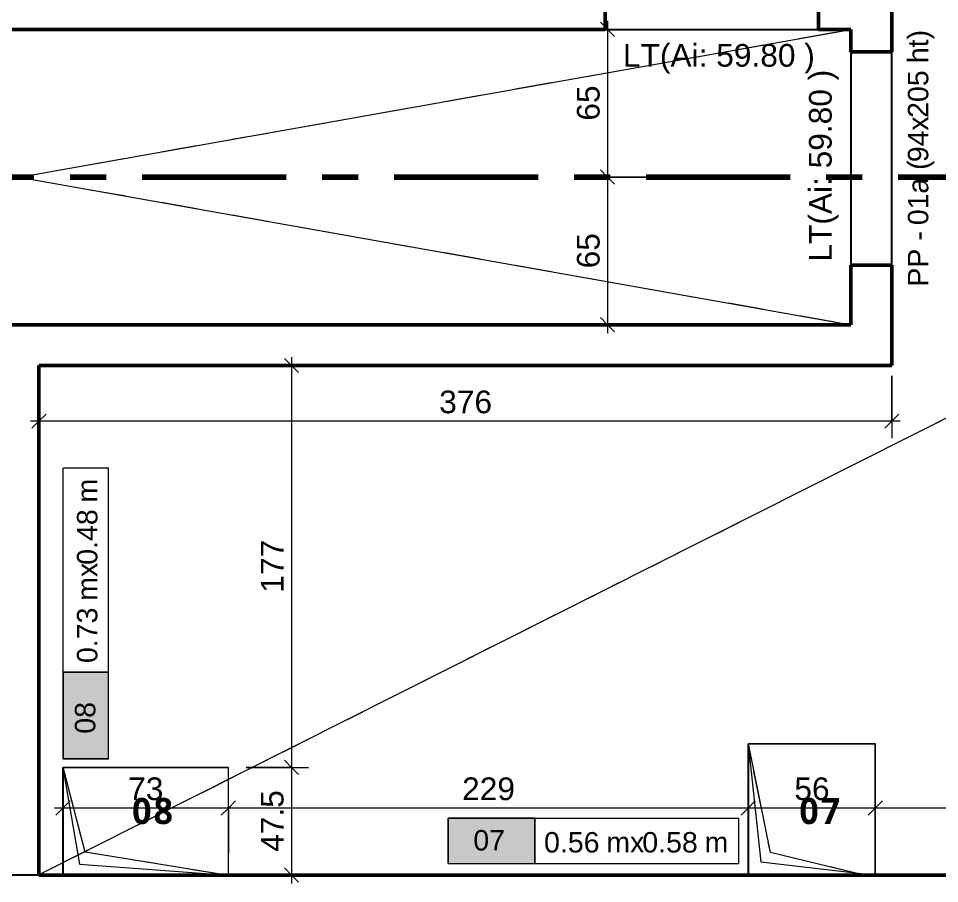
# Model space of a CAD drawing. Header units: metres. Extents: x 399 to 3028, y -427 to 863.
# Drawn here: x 416.447 to 420.508, y -392.602 to -388.787 of the extents above; entities that cross this region are included whole.
import ezdxf

# ---------------------------------------------------------------- set-up
doc = ezdxf.new("R2010")
doc.units = ezdxf.units.M
doc.linetypes.add('Ligne de quadrillage', pattern=[1.11125, 0.635, -0.15875, 0.15875, -0.15875])
doc.linetypes.add('Tiret', pattern=[0.3175, 0.15875, -0.15875])
for name, color, linetype, lineweight in [('02-Gaines numerotées_Stylo_No__83', 7, 'Continuous', 18), ('A-ANNO-DIMS', 211, 'Continuous', 9), ('A-ANNO-DIMS-50', 211, 'Continuous', 9), ('A-DETL', 90, 'Continuous', 18), ('A-DETL-GENF', 92, 'Continuous', 18), ('A-DOOR-IDEN', 31, 'Continuous', 18), ('A-FLOR', 192, 'Continuous', 18), ('A-GENM', 13, 'Continuous', 18), ('A-GENM-IDEN', 13, 'Continuous', 18), ('A-WALL', 113, 'Continuous', 18), ('G-ANNO-DIMS', 111, 'Continuous', 9), ('R_1 - Openings_dwg', 8, 'Continuous', 18), ('S-GRID', 1, 'Continuous', 9)]:
    doc.layers.add(name, color=color, linetype=linetype, lineweight=lineweight)
doc.styles.add('Arial', font='arial.ttf', dxfattribs={"height": 0.1})
doc.styles.add('Arial_6', font='arial.ttf', dxfattribs={"height": 0.09})
doc.styles.add('Malgun Gothic Semilight_B', font='', dxfattribs={"height": 0.115})
doc.styles.get('Malgun Gothic Semilight_B').set_extended_font_data('Malgun Gothic Semilight', bold=True)
doc.dimstyles.new('AES-_COTATION_1_50', dxfattribs={"dimscale": 0.3048, "dimtxt": 0.102026, "dimasz": 0.205052, "dimexe": 0.246063, "dimexo": 0.0625, "dimgap": 0.016404, "dimtad": 1, "dimdec": 1, "dimlfac": 100, "dimrnd": 0.5, "dimdsep": 46, "dimtxsty": 'Arial', "dimblk1": 'OBLIQUE', "dimblk2": 'OBLIQUE', "dimsah": 1, "dimcen": 0.09, "dimdle": 0.123031, "dimazin": 0, "dimtfac": 1, "dimtdec": 4, "dimtix": 1, "dimtmove": 0, "dimatfit": 3, "dimfxl": 0.656168, "dimfxlon": 1, "dimtvp": 1, "dimtolj": 1, "dimtzin": 0, "dimarcsym": 2})
doc.dimstyles.new('AES-_COTATION_1_50_2', dxfattribs={"dimscale": 0.3048, "dimtxt": 0.102026, "dimasz": 0.205052, "dimexe": 0.246063, "dimexo": 0.0625, "dimgap": 0.016404, "dimtad": 1, "dimdec": 1, "dimlfac": 100, "dimrnd": 0.5, "dimdsep": 46, "dimtxsty": 'Arial', "dimblk1": 'OBLIQUE', "dimblk2": 'OBLIQUE', "dimsah": 1, "dimcen": 0.09, "dimdle": 0.123031, "dimazin": 0, "dimtfac": 1, "dimtdec": 4, "dimtix": 1, "dimtmove": 0, "dimatfit": 3, "dimfxl": 0.656168, "dimfxlon": 1, "dimtvp": 1, "dimtolj": 1, "dimtzin": 0, "dimarcsym": 2})
doc.dimstyles.new('AES-_COTATION_1_50_3', dxfattribs={"dimscale": 0.3048, "dimtxt": 0.102026, "dimasz": 0.205052, "dimexe": 0.246063, "dimexo": 0.0625, "dimgap": 0.016404, "dimtad": 1, "dimdec": 1, "dimlfac": 100, "dimrnd": 0.5, "dimdsep": 46, "dimtxsty": 'Arial', "dimblk1": 'OBLIQUE', "dimblk2": 'OBLIQUE', "dimsah": 1, "dimcen": 0.09, "dimdle": 0.123031, "dimazin": 0, "dimtfac": 1, "dimtdec": 4, "dimtix": 1, "dimtmove": 0, "dimatfit": 3, "dimfxl": 0.656168, "dimfxlon": 1, "dimtvp": 1, "dimtolj": 1, "dimtzin": 0, "dimarcsym": 2})

# ---------------------------------------------------------------- blocks, each defined once
blk = doc.blocks.new('VAU_Réservation_Rectangulaire1 - VAU_Réservation_Rectangulaire-1301263-AES_EXE_BET_TZ_R_1_COF_0100-Plan coffrage PH R_1 Diffusion')
at = {"layer": 'A-DETL-GENF'}
for p, q in [((-0.3647, 0.2375), (-0.3647, -0.2375)), ((-0.3647, 0.2375), (0.3647, 0.2375)), ((0.3647, 0.2375), (-0.3647, 0.2375)), ((-0.3647, 0.2375), (-0.3647, -0.2375)), ((-0.2917, 0.19), (0.3646, 0.2375)), ((0.3647, 0.2375), (0.3647, -0.2375)), ((-0.3647, -0.2375), (-0.2917, 0.19)), ((-0.3647, -0.2375), (0.3647, -0.2375))]:
    blk.add_line(p, q, dxfattribs=at)
blk = doc.blocks.new('VAU_Réservation_Rectangulaire1 - VAU_Réservation_Rectangulaire-1301279-AES_EXE_BET_TZ_R_1_COF_0100-Plan coffrage PH R_1 Diffusion')
at = {"layer": 'A-DETL-GENF'}
for p, q in [((-0.2802, 0.2891), (-0.2802, -0.2891)), ((-0.2802, 0.2891), (0.2802, 0.2891)), ((0.2802, 0.2891), (-0.2802, 0.2891)), ((-0.2802, 0.2891), (-0.2802, -0.2891)), ((-0.2241, 0.2313), (0.2802, 0.2891)), ((0.2802, 0.2891), (0.2802, -0.2891)), ((-0.2802, -0.2891), (-0.2241, 0.2313)), ((-0.2802, -0.2891), (0.2802, -0.2891))]:
    blk.add_line(p, q, dxfattribs=at)
blk = doc.blocks.new('R_1 - Openings_dwg-817627-AES_EXE_BET_TZ_R_1_COF_0100-Plan coffrage PH R_1 Diffusion')
at = {"layer": '02-Gaines numerotées_Stylo_No__83', "flags": 128}
for points in [[(707.8505, -266.4977), (707.3019, -266.6119), (707.4202, -267.1798), (707.9688, -267.0656)], [(707.9239, -267.0749), (707.4945, -267.0601), (707.3019, -266.6119), (707.4202, -267.1798)], [(705.079, -267.1803), (704.3643, -267.3291), (704.4615, -267.796), (705.1762, -267.6471)], [(705.1762, -267.6471), (704.5365, -267.6757), (704.3651, -267.329), (704.4623, -267.7954)]]:
    blk.add_lwpolyline(points, close=True, dxfattribs=at)
at = {"layer": 'A-DETL', "linetype": 'Tiret', "flags": 128}
for points in [[(707.8505, -266.4977), (707.3019, -266.6119), (707.4202, -267.1798), (707.9688, -267.0656)], [(707.9239, -267.0749), (707.4945, -267.0601), (707.3019, -266.6119), (707.4202, -267.1798)], [(705.079, -267.1803), (704.3643, -267.3291), (704.4615, -267.796), (705.1762, -267.6471)], [(705.1762, -267.6471), (704.5365, -267.6757), (704.3651, -267.329), (704.4623, -267.7954)]]:
    blk.add_lwpolyline(points, close=True, dxfattribs=at)
at = {"layer": '02-Gaines numerotées_Stylo_No__83', "char_height": 0.115, "attachment_point": 1, "rotation": 11.7648, "line_spacing_factor": 1.113779, "style": 'Malgun Gothic Semilight_B'}
for s, insert, width in [('\\fMalgun Gothic Semilight|b1|i0|c178|p34|;0', (707.5704, -266.7991), 0.104512), ('\\fMalgun Gothic Semilight|b1|i0|c178|p34|;7', (707.6632, -266.7798), 0.101438), ('\\fMalgun Gothic Semilight|b1|i0|c178|p34|;0', (704.6905, -267.3989), 0.104512), ('\\fMalgun Gothic Semilight|b1|i0|c178|p34|;8', (704.7833, -267.3796), 0.104512)]:
    blk.add_mtext(s, dxfattribs=dict(at, insert=insert, width=width))
at = {"layer": 'A-DETL', "color": 7, "linetype": 'Tiret', "char_height": 0.115, "attachment_point": 1, "rotation": 11.7648, "line_spacing_factor": 1.113779, "style": 'Malgun Gothic Semilight_B'}
for s, insert, width in [('\\fMalgun Gothic Semilight|b1|i0|c178|p34|;0', (707.5704, -266.7991), 0.104512), ('\\fMalgun Gothic Semilight|b1|i0|c178|p34|;7', (707.6632, -266.7798), 0.101438), ('\\fMalgun Gothic Semilight|b1|i0|c178|p34|;0', (704.6905, -267.3989), 0.104512), ('\\fMalgun Gothic Semilight|b1|i0|c178|p34|;8', (704.7833, -267.3796), 0.104512)]:
    blk.add_mtext(s, dxfattribs=dict(at, insert=insert, width=width))
blk = doc.blocks.new('DIMBLOCK20-AES_EXE_BET_TZ_R_1_COF_0100-Plan coffrage PH R_1 Diffusion')
at = {"layer": 'A-ANNO-DIMS-50', "transparency": 16777216}
for p, q in [((420.2974, -390.3626), (420.2974, -390.6376)), ((420.2974, -390.5626), (420.2974, -390.3626)), ((416.5372, -390.7626), (416.5372, -390.4876)), ((416.5372, -390.5626), (416.5685, -390.5313)), ((420.2974, -390.5626), (420.3287, -390.5313)), ((420.3349, -390.5626), (416.4997, -390.5626)), ((416.5372, -390.5626), (416.506, -390.5938)), ((416.5372, -390.5626), (416.5372, -390.7626)), ((420.2974, -390.5626), (420.2662, -390.5938))]:
    blk.add_line(p, q, dxfattribs=at)
at = {"layer": 'A-ANNO-DIMS-50', "color": 0, "transparency": 16777216, "insert": (418.302, -390.4278), "char_height": 0.1, "width": 0.276883, "attachment_point": 1, "line_spacing_factor": 0.941778, "style": 'Arial'}
blk.add_mtext('376', dxfattribs=at)
blk = doc.blocks.new('_Oblique')
at = {"color": 0, "linetype": 'ByBlock', "lineweight": -2}
blk.add_line((-0.5, -0.5), (0.5, 0.5), dxfattribs=at)
blk = doc.blocks.new('ETQ_SOL_Rectangulaire - RSV_Rect_HZ-1265007-AES_EXE_BET_TZ_R_1_COF_0100-Plan coffrage PH R_1 Diffusion')
at = {"layer": 'A-GENM-IDEN', "lineweight": 9}
blk.add_hatch(color=256, dxfattribs=at).paths.add_polyline_path([(0, -0.002), (-0.007648, -0.002), (-0.007648, 0.002), (0, 0.002)])
at = {"layer": 'A-GENM-IDEN'}
for p, q in [((-0.007648, -0.002), (-0.007648, 0.002)), ((-0.007648, 0.002), (0.017983, 0.002)), ((0, 0.002), (-0.007648, 0.002)), ((-0.007648, 0.002), (-0.007648, -0.002)), ((0, 0.002), (0, -0.002)), ((0, -0.002), (0, 0.002)), ((0.017983, -0.002), (0.017983, 0.002)), ((-0.007648, -0.002), (0.017983, -0.002)), ((-0.007648, -0.002), (0, -0.002))]:
    blk.add_line(p, q, dxfattribs=at)
blk = doc.blocks.new('DIMBLOCK617-AES_EXE_BET_TZ_R_1_COF_0100-Plan coffrage PH R_1 Diffusion')
at = {"layer": 'A-ANNO-DIMS-50', "transparency": 16777216}
for p, q in [((419.044, -388.835), (419.0128, -388.8037)), ((419.044, -388.7975), (419.044, -389.4864)), ((419.244, -388.835), (418.969, -388.835)), ((419.044, -388.835), (419.0753, -388.8662)), ((419.044, -388.835), (419.244, -388.835)), ((419.044, -389.4864), (419.0128, -389.4551)), ((419.244, -389.4864), (418.969, -389.4864)), ((419.044, -389.4864), (419.0753, -389.5176)), ((419.044, -389.4864), (419.244, -389.4864))]:
    blk.add_line(p, q, dxfattribs=at)
at = {"layer": 'A-ANNO-DIMS-50', "color": 0, "transparency": 16777216, "insert": (418.9092, -389.2376), "char_height": 0.1, "width": 0.184588, "attachment_point": 1, "rotation": 90, "line_spacing_factor": 0.941778, "style": 'Arial'}
blk.add_mtext('65', dxfattribs=at)
blk = doc.blocks.new('DIMBLOCK618-AES_EXE_BET_TZ_R_1_COF_0100-Plan coffrage PH R_1 Diffusion')
at = {"layer": 'A-ANNO-DIMS-50', "transparency": 16777216}
for p, q in [((419.044, -389.4864), (419.0128, -389.4551)), ((419.244, -389.4864), (418.969, -389.4864)), ((419.044, -389.4864), (419.044, -390.1751)), ((419.044, -389.4864), (419.0753, -389.5176)), ((419.044, -389.4864), (419.244, -389.4864)), ((419.044, -390.1376), (419.0128, -390.1063)), ((419.244, -390.1376), (418.969, -390.1376)), ((419.044, -390.1376), (419.0753, -390.1688)), ((419.044, -390.1376), (419.244, -390.1376))]:
    blk.add_line(p, q, dxfattribs=at)
at = {"layer": 'A-ANNO-DIMS-50', "color": 0, "transparency": 16777216, "insert": (418.9092, -389.8889), "char_height": 0.1, "width": 0.184588, "attachment_point": 1, "rotation": 90, "line_spacing_factor": 0.941778, "style": 'Arial'}
blk.add_mtext('65', dxfattribs=at)
blk = doc.blocks.new('DIMBLOCK709-AES_EXE_BET_TZ_R_1_COF_0100-Plan coffrage PH R_1 Diffusion')
at = {"layer": 'A-ANNO-DIMS-50', "transparency": 16777216}
for p, q in [((420.2249, -392.4687), (420.2249, -392.1937)), ((423.677, -392.4687), (423.677, -392.1937)), ((420.2249, -392.2687), (420.2561, -392.2374)), ((423.677, -392.2687), (423.7083, -392.2374)), ((420.2249, -392.2687), (420.1936, -392.2999)), ((423.7145, -392.2687), (420.2249, -392.2687)), ((420.2249, -392.2687), (420.2249, -392.4687)), ((423.677, -392.2687), (423.6458, -392.2999)), ((423.677, -392.2687), (423.677, -392.4687))]:
    blk.add_line(p, q, dxfattribs=at)
at = {"layer": 'A-ANNO-DIMS-50', "color": 0, "transparency": 16777216, "insert": (421.8356, -392.1339), "char_height": 0.1, "width": 0.276883, "attachment_point": 1, "line_spacing_factor": 0.941778, "style": 'Arial'}
blk.add_mtext('345', dxfattribs=at)
blk = doc.blocks.new('DIMBLOCK710-AES_EXE_BET_TZ_R_1_COF_0100-Plan coffrage PH R_1 Diffusion')
at = {"layer": 'A-ANNO-DIMS-50', "transparency": 16777216}
for p, q in [((419.6645, -392.4687), (419.6645, -392.1937)), ((420.2249, -392.4687), (420.2249, -392.1937)), ((419.6645, -392.2687), (419.6958, -392.2374)), ((420.2249, -392.2687), (420.2561, -392.2374)), ((419.6645, -392.2687), (419.6333, -392.2999)), ((420.2249, -392.2687), (419.6645, -392.2687)), ((419.6645, -392.2687), (419.6645, -392.4687)), ((420.2249, -392.2687), (420.1936, -392.2999)), ((420.2249, -392.2687), (420.2249, -392.4687))]:
    blk.add_line(p, q, dxfattribs=at)
at = {"layer": 'A-ANNO-DIMS-50', "color": 0, "transparency": 16777216, "insert": (419.8678, -392.1339), "char_height": 0.1, "width": 0.184588, "attachment_point": 1, "line_spacing_factor": 0.941778, "style": 'Arial'}
blk.add_mtext('56', dxfattribs=at)
blk = doc.blocks.new('DIMBLOCK711-AES_EXE_BET_TZ_R_1_COF_0100-Plan coffrage PH R_1 Diffusion')
at = {"layer": 'A-ANNO-DIMS-50', "transparency": 16777216}
for p, q in [((417.3724, -392.4687), (417.3724, -392.1937)), ((419.6645, -392.4687), (419.6645, -392.1937)), ((417.3724, -392.2687), (417.4036, -392.2374)), ((419.6645, -392.2687), (419.6958, -392.2374)), ((417.3724, -392.2687), (417.3411, -392.2999)), ((419.6645, -392.2687), (417.3724, -392.2687)), ((417.3724, -392.2687), (417.3724, -392.4687)), ((419.6645, -392.2687), (419.6333, -392.2999)), ((419.6645, -392.2687), (419.6645, -392.4687))]:
    blk.add_line(p, q, dxfattribs=at)
at = {"layer": 'A-ANNO-DIMS-50', "color": 0, "transparency": 16777216, "insert": (418.4031, -392.1339), "char_height": 0.1, "width": 0.276883, "attachment_point": 1, "line_spacing_factor": 0.941778, "style": 'Arial'}
blk.add_mtext('229', dxfattribs=at)
blk = doc.blocks.new('DIMBLOCK712-AES_EXE_BET_TZ_R_1_COF_0100-Plan coffrage PH R_1 Diffusion')
at = {"layer": 'A-ANNO-DIMS-50', "transparency": 16777216}
for p, q in [((416.643, -392.4687), (416.643, -392.1937)), ((417.3724, -392.4687), (417.3724, -392.1937)), ((416.643, -392.2687), (416.6743, -392.2374)), ((417.3724, -392.2687), (417.4036, -392.2374)), ((417.3724, -392.2687), (416.6055, -392.2687)), ((416.643, -392.2687), (416.6118, -392.2999)), ((416.643, -392.2687), (416.643, -392.4687)), ((417.3724, -392.2687), (417.3411, -392.2999)), ((417.3724, -392.2687), (417.3724, -392.4687))]:
    blk.add_line(p, q, dxfattribs=at)
at = {"layer": 'A-ANNO-DIMS-50', "color": 0, "transparency": 16777216, "insert": (416.9308, -392.1339), "char_height": 0.1, "width": 0.184588, "attachment_point": 1, "line_spacing_factor": 0.941778, "style": 'Arial'}
blk.add_mtext('73', dxfattribs=at)
blk = doc.blocks.new('DIMBLOCK713-AES_EXE_BET_TZ_R_1_COF_0100-Plan coffrage PH R_1 Diffusion')
at = {"layer": 'A-ANNO-DIMS-50', "transparency": 16777216}
for p, q in [((417.6505, -390.3176), (417.6193, -390.2863)), ((417.6505, -390.2801), (417.6505, -392.0895)), ((417.8505, -390.3176), (417.5755, -390.3176)), ((417.6505, -390.3176), (417.6818, -390.3488)), ((417.6505, -390.3176), (417.8505, -390.3176)), ((417.6505, -392.0895), (417.6193, -392.0582)), ((417.4505, -392.0895), (417.7255, -392.0895)), ((417.6505, -392.0895), (417.4505, -392.0895)), ((417.6505, -392.0895), (417.6818, -392.1207))]:
    blk.add_line(p, q, dxfattribs=at)
at = {"layer": 'A-ANNO-DIMS-50', "color": 0, "transparency": 16777216, "insert": (417.5157, -391.3189), "char_height": 0.1, "width": 0.276883, "attachment_point": 1, "rotation": 90, "line_spacing_factor": 0.941778, "style": 'Arial'}
blk.add_mtext('177', dxfattribs=at)
blk = doc.blocks.new('DIMBLOCK714-AES_EXE_BET_TZ_R_1_COF_0100-Plan coffrage PH R_1 Diffusion')
at = {"layer": 'A-ANNO-DIMS-50', "transparency": 16777216}
for p, q in [((417.6505, -392.0895), (417.6193, -392.0582)), ((417.4505, -392.0895), (417.7255, -392.0895)), ((417.6505, -392.0895), (417.4505, -392.0895)), ((417.6505, -392.0895), (417.6505, -392.602)), ((417.6505, -392.0895), (417.6818, -392.1207)), ((417.8505, -392.5645), (417.5755, -392.5645)), ((417.6505, -392.5645), (417.6193, -392.5332)), ((417.6505, -392.5645), (417.6818, -392.5957)), ((417.6505, -392.5645), (417.8505, -392.5645))]:
    blk.add_line(p, q, dxfattribs=at)
at = {"layer": 'A-ANNO-DIMS-50', "color": 0, "transparency": 16777216, "insert": (417.5157, -392.462), "char_height": 0.1, "width": 0.323972, "attachment_point": 1, "rotation": 90, "line_spacing_factor": 0.941778, "style": 'Arial'}
blk.add_mtext('47.5', dxfattribs=at)

msp = doc.modelspace()

# ---------------------------------------------------------------- linework, layer by layer
at = {"layer": 'A-DETL', "color": 51}
for p, q in [((416.4508, -389.4864), (420.1174, -388.835)), ((416.4508, -389.4864), (420.1174, -390.1376)), ((421.6498, -389.9896), (416.537, -392.5636))]:
    msp.add_line(p, q, dxfattribs=at)
at = {"layer": 'A-DETL', "linetype": 'Tiret'}
for p, q in [((416.4508, -389.4864), (420.1174, -388.835)), ((416.4508, -389.4864), (420.1174, -390.1376)), ((421.6498, -389.9896), (416.537, -392.5636))]:
    msp.add_line(p, q, dxfattribs=at)
at = {"layer": 'A-FLOR', "color": 31, "lineweight": 25}
msp.add_line((423.677, -392.5645), (416.3572, -392.5645), dxfattribs=at)
at = {"layer": 'A-WALL', "color": 2, "lineweight": 50}
for p, q in [((420.2974, -387.7347), (420.2974, -388.9346)), ((419.0343, -388.655), (419.0344, -388.835)), ((419.9744, -388.835), (419.9743, -388.655)), ((419.0344, -388.835), (412.2798, -388.8353)), ((420.1174, -388.835), (419.9744, -388.835)), ((420.1174, -388.9346), (420.1174, -388.835)), ((420.2974, -388.9346), (420.1174, -388.9346)), ((420.1174, -390.1376), (420.1174, -389.8746)), ((420.1174, -389.8746), (420.2974, -389.8746)), ((420.2974, -389.8746), (420.2974, -390.1376)), ((415.21, -390.1376), (420.1174, -390.1376)), ((420.2974, -390.1376), (420.2974, -390.3176)), ((420.2974, -390.3176), (416.5372, -390.3176)), ((416.5372, -390.3176), (416.5372, -392.5645)), ((416.5372, -392.5645), (423.677, -392.5645))]:
    msp.add_line(p, q, dxfattribs=at)
at = {"layer": 'A-WALL', "color": 3, "lineweight": 25}
for p, q in [((419.0344, -388.835), (419.9744, -388.835)), ((420.1174, -388.9346), (420.1174, -389.8746)), ((420.2974, -389.8746), (420.2974, -388.9346))]:
    msp.add_line(p, q, dxfattribs=at)
at = {"layer": 'G-ANNO-DIMS'}
msp.add_line((420.2974, -389.1305), (420.2974, -389.1305), dxfattribs=at)
msp.add_line((420.2974, -389.1305), (420.2974, -389.1305), dxfattribs=at)
at = {"layer": 'S-GRID', "linetype": 'Ligne de quadrillage', "lineweight": 100}
msp.add_line((402.5455, -389.4864), (470.4951, -389.4864), dxfattribs=at)

# ---------------------------------------------------------------- block references
at = {"layer": 'A-GENM', "extrusion": (0, 0, -1), "rotation": 179.9991493376243}
for name, p in [('VAU_Réservation_Rectangulaire1 - VAU_Réservation_Rectangulaire-1301279-AES_EXE_BET_TZ_R_1_COF_0100-Plan coffrage PH R_1 Diffusion', (-419.9447, -392.2754)), ('VAU_Réservation_Rectangulaire1 - VAU_Réservation_Rectangulaire-1301263-AES_EXE_BET_TZ_R_1_COF_0100-Plan coffrage PH R_1 Diffusion', (-417.0077, -392.327))]:
    msp.add_blockref(name, p, dxfattribs=at)
at = {"layer": 'A-GENM-IDEN', "xscale": 49.99999999999996, "yscale": 49.99999999999996, "zscale": 49.99999999999996, "rotation": 89.99999999999991}
msp.add_blockref('ETQ_SOL_Rectangulaire - RSV_Rect_HZ-1265007-AES_EXE_BET_TZ_R_1_COF_0100-Plan coffrage PH R_1 Diffusion', (416.7438, -391.6699), dxfattribs=at)
at = {"layer": 'A-GENM-IDEN', "xscale": 49.99999999999996, "yscale": 49.99999999999996, "zscale": 49.99999999999996}
msp.add_blockref('ETQ_SOL_Rectangulaire - RSV_Rect_HZ-1265007-AES_EXE_BET_TZ_R_1_COF_0100-Plan coffrage PH R_1 Diffusion', (418.7237, -392.4137), dxfattribs=at)
at = {"layer": 'R_1 - Openings_dwg', "color": 92, "linetype": 'Tiret', "rotation": 348.2360846844102}
msp.add_blockref('R_1 - Openings_dwg-817627-AES_EXE_BET_TZ_R_1_COF_0100-Plan coffrage PH R_1 Diffusion', (-218.4239, 13.2301), dxfattribs=at)

# ---------------------------------------------------------------- texts
at = {"layer": 'A-DOOR-IDEN', "lineweight": 9, "char_height": 0.09, "attachment_point": 1, "rotation": 90, "style": 'Arial_6'}
for s, insert, width in [('ht)', (420.3684, -388.984), 0.172363), ('205 ', (420.3684, -389.2254), 0.292616), ('\\fArial|b0|i0|c178|p34|;x', (420.3684, -389.2817), 0.068143), ('94', (420.3684, -389.4206), 0.168354), ('a (', (420.3684, -389.5595), 0.168354), ('01', (420.3684, -389.6984), 0.168354), ('PP - ', (420.3684, -389.9696), 0.328692)]:
    msp.add_mtext(s, dxfattribs=dict(at, insert=insert, width=width))
at = {"layer": 'A-GENM-IDEN', "lineweight": 9, "char_height": 0.09, "attachment_point": 1, "rotation": 90, "style": 'Arial_6'}
for s, insert, width in [('\\fArial|b0|i0|c178|p34|;m', (416.705, -390.9216), 0.124262), ('0.48 ', (416.705, -391.1961), 0.3327), ('mx', (416.705, -391.3549), 0.192405), ('0.73 ', (416.705, -391.6294), 0.3327), ('08', (416.6959, -391.9411), 0.168354)]:
    msp.add_mtext(s, dxfattribs=dict(at, insert=insert, width=width))
at = {"layer": 'A-GENM-IDEN', "lineweight": 9, "char_height": 0.09, "attachment_point": 1, "style": 'Arial_6'}
for s, insert, width in [('07', (418.4525, -392.3658), 0.168354), ('0.56 ', (418.7643, -392.3749), 0.3327), ('mx', (419.0388, -392.3749), 0.192405), ('0.58 ', (419.1975, -392.3749), 0.3327), ('\\fArial|b0|i0|c178|p34|;m', (419.472, -392.3749), 0.124262)]:
    msp.add_mtext(s, dxfattribs=dict(at, insert=insert, width=width))
at = {"layer": 'G-ANNO-DIMS', "char_height": 0.1, "width": 1.011239, "attachment_point": 1, "line_spacing_factor": 0.941778, "style": 'Arial'}
for insert, rotation in [((419.1121, -388.8995), 0.0019), ((419.9325, -389.8593), 90)]:
    msp.add_mtext('LT(Ai: 59.80 )', dxfattribs=dict(at, insert=insert, rotation=rotation))

# ---------------------------------------------------------------- dimensions: what is measured, and where the dimension line sits
at = {"layer": 'A-ANNO-DIMS'}
for base, p1, p2, angle, dimstyle, override, picture, middle in [((419.044, -389.4864), (419.244, -388.835), (419.244, -389.4864), 90, 'AES-_COTATION_1_50_2', {"dimpost": '<>', "dimfxl": 0.651368}, 'DIMBLOCK617-AES_EXE_BET_TZ_R_1_COF_0100-Plan coffrage PH R_1 Diffusion', (418.988, -389.1607)), ((419.044, -390.1376), (419.244, -389.4864), (419.244, -390.1376), 90, 'AES-_COTATION_1_50_2', {"dimpost": '<>', "dimfxl": 0.651218}, 'DIMBLOCK618-AES_EXE_BET_TZ_R_1_COF_0100-Plan coffrage PH R_1 Diffusion', (418.988, -389.812)), ((417.6505, -392.0895), (417.8505, -390.3176), (417.4505, -392.0895), 90, 'AES-_COTATION_1_50_3', {"dimpost": '<>', "dimfxl": 1.816499}, 'DIMBLOCK713-AES_EXE_BET_TZ_R_1_COF_0100-Plan coffrage PH R_1 Diffusion', (417.5953, -391.2035)), ((416.5372, -390.5626), (420.2974, -390.3626), (416.5372, -390.7626), 0, 'AES-_COTATION_1_50', {"dimpost": '<>', "dimfxl": 3.781389}, 'DIMBLOCK20-AES_EXE_BET_TZ_R_1_COF_0100-Plan coffrage PH R_1 Diffusion', (418.4173, -390.5065)), ((417.6505, -392.5645), (417.4505, -392.0895), (417.8505, -392.5645), 90, 'AES-_COTATION_1_50_3', {"dimpost": '<>', "dimfxl": 0.62099}, 'DIMBLOCK714-AES_EXE_BET_TZ_R_1_COF_0100-Plan coffrage PH R_1 Diffusion', (417.5947, -392.327)), ((417.3724, -392.2687), (419.6645, -392.4687), (417.3724, -392.4687), 0, 'AES-_COTATION_1_50_3', {"dimpost": '<>', "dimfxl": 2.292151}, 'DIMBLOCK711-AES_EXE_BET_TZ_R_1_COF_0100-Plan coffrage PH R_1 Diffusion', (418.5185, -392.2126))]:
    dim = msp.add_linear_dim(base=base, p1=p1, p2=p2, angle=angle, dimstyle=dimstyle, override=override, dxfattribs=at)
    dim.commit()
    dim.dimension.update_dxf_attribs({"geometry": picture, "text_midpoint": middle})
for base, p1, p2, override, picture, middle in [((416.643, -392.2687), (417.3724, -392.4687), (416.643, -392.4687), {"dimpost": '<>', "dimfxl": 0.729349}, 'DIMBLOCK712-AES_EXE_BET_TZ_R_1_COF_0100-Plan coffrage PH R_1 Diffusion', (417.0077, -392.2126)), ((419.6645, -392.2687), (420.2249, -392.4687), (419.6645, -392.4687), {"dimpost": '<>', "dimfxl": 0.560307}, 'DIMBLOCK710-AES_EXE_BET_TZ_R_1_COF_0100-Plan coffrage PH R_1 Diffusion', (419.9447, -392.2126)), ((420.2249, -392.2687), (423.677, -392.4687), (420.2249, -392.4687), {"dimpost": '<>', "dimfxl": 3.452162}, 'DIMBLOCK709-AES_EXE_BET_TZ_R_1_COF_0100-Plan coffrage PH R_1 Diffusion', (421.9509, -392.2126))]:
    dim = msp.add_linear_dim(base=base, p1=p1, p2=p2, dimstyle='AES-_COTATION_1_50_3', override=override, dxfattribs=at)
    dim.commit()
    dim.dimension.update_dxf_attribs({"geometry": picture, "text_midpoint": middle})

doc.saveas('drawing.dxf')
